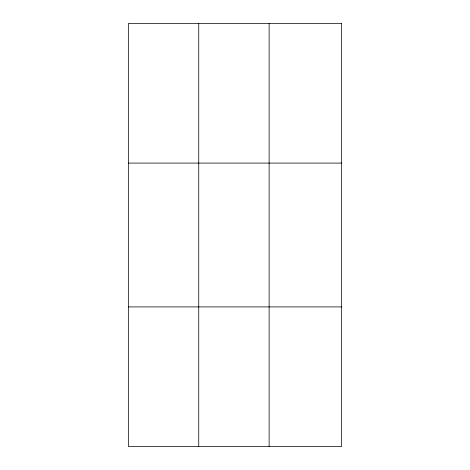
<?xml version="1.0" encoding="UTF-8"?>
<svg xmlns="http://www.w3.org/2000/svg" width="470" height="470" viewBox="0 0 470 470"><rect width="100%" height="100%" fill="white"/><g stroke="black" fill="none" stroke-linecap="round" stroke-linejoin="round"><path stroke-width="0.7" d="M198.739 446.5L198.739 23.5M269.128 446.5L269.128 23.5M128.345 163.09L341.655 163.09M128.345 306.91L341.655 306.91M341.655 23.5L341.655 446.5L128.345 446.5L128.345 23.5L341.655 23.5"/></g></svg>
